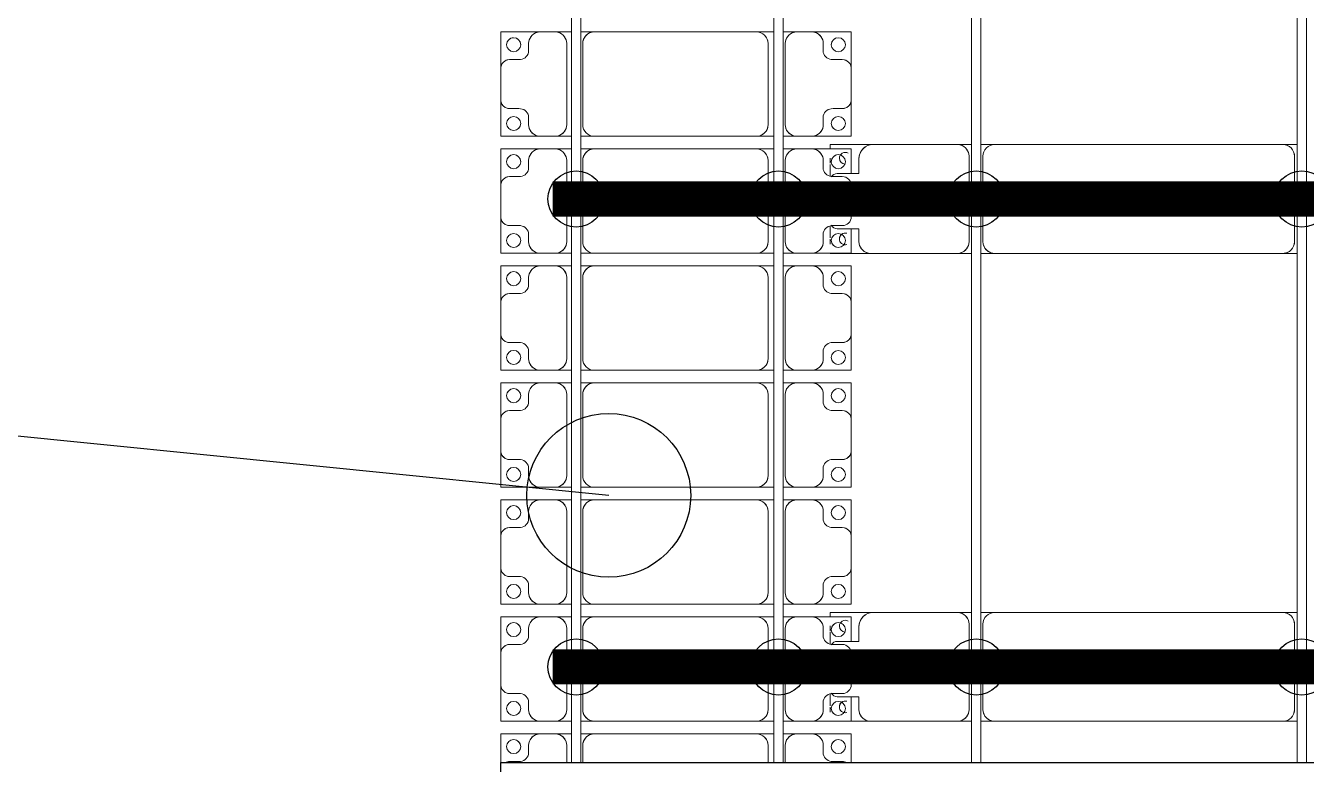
# Model space of a CAD drawing. Header units: millimetres. Extents: x -533732 to -130507, y -117886 to -23954.
# Drawn here: x -528260 to -522790, y -100565 to -97395 of the extents above; entities that cross this region are included whole.
import ezdxf

# ---------------------------------------------------------------- set-up
doc = ezdxf.new("R2010")
doc.units = ezdxf.units.MM
doc.layers.add('A-GENM', color=13, linetype='Continuous', lineweight=9)
doc.layers.add('S-BEAM', color=12, linetype='Continuous', lineweight=9)
for name, color, linetype in [('GC-BICH NEO', 6, 'Continuous'), ('GC-DAY NEO', 5, 'Continuous'), ('GC-HOP 40x60 GIA CUONG', 1, 'Continuous')]:
    doc.layers.add(name, color=color, linetype=linetype)

# ---------------------------------------------------------------- blocks, each defined once
blk = doc.blocks.new('Dầm C52 - Hộp 40x60-19452-BỐ TRÍ KHUNG KẾT CẤU BÈ PIN 06')
at = {"layer": 'S-BEAM', "color": 3, "lineweight": 25}
for p, q in [((-110033.2, -20), (-110033.2, 20)), ((-110033.2, 20), (110033.2, 20))]:
    blk.add_line(p, q, dxfattribs=at)
blk = doc.blocks.new('Dai phao do pin - DẢI PHAO ĐỠ PIN-V139-BỐ TRÍ KHUNG KẾT CẤU BÈ PIN 06')
at = {"layer": 'A-GENM', "color": 7}
for p, q in [((67088.9, 223.4), (67149.7, 223.4)), ((67088.9, 223.4), (67149.7, 223.4)), ((68380.3, 223.4), (67149.7, 223.4)), ((68380.3, 223.4), (68438.9, 223.4)), ((68380.3, 223.4), (68438.9, 223.4)), ((68478.9, 223.4), (68539.7, 223.4)), ((68478.9, 223.4), (68539.7, 223.4)), ((68909.7, 223.4), (68539.7, 223.4)), ((68909.7, 223.4), (69082.2, 223.4)), ((69082.2, 223.4), (68909.7, 223.4)), ((67099.7, 173.4), (67099.7, -191.6)), ((68430.3, -191.6), (68430.3, 173.4)), ((68489.7, 173.4), (68489.7, -191.6)), ((68959.7, 118.2), (68959.7, 173.4)), ((69082.2, 184), (69082.2, 162.5)), ((69082.2, 162.5), (69082.2, 184)), ((69052.2, 118.2), (68959.7, 118.2)), ((69082.2, 156.9), (69082.2, 106.1)), ((69082.2, 106.1), (69082.2, 156.9)), ((69082.2, -106.1), (69082.2, -156.9)), ((69082.2, -156.9), (69082.2, -106.1)), ((68959.7, -181.6), (68959.7, -118.2)), ((68959.7, -118.2), (69052.2, -118.2)), ((69082.2, -162.5), (69082.2, -184)), ((69082.2, -184), (69082.2, -162.5)), ((67149.7, -241.6), (67088.9, -241.6)), ((67149.7, -241.6), (67088.9, -241.6)), ((67149.7, -241.6), (68380.3, -241.6)), ((68438.9, -241.6), (68380.3, -241.6)), ((68438.9, -241.6), (68380.3, -241.6)), ((68539.7, -241.6), (68478.9, -241.6)), ((68539.7, -241.6), (68478.9, -241.6)), ((68539.7, -241.6), (68899.7, -241.6)), ((69082.2, -241.6), (68899.7, -241.6)), ((68899.7, -241.6), (69082.2, -241.6)), ((69082.2, -222.3), (69082.2, -241.6)), ((69082.2, -241.6), (69082.2, -222.3))]:
    blk.add_line(p, q, dxfattribs=at)
for centre, radius, start, end in [((67149.7, 173.4), 50, 90, 180), ((67149.7, 173.4), 50, 90, 120), ((68380.3, 173.4), 50, 0, 90), ((68380.3, 173.4), 50, 15, 90), ((68539.7, 173.4), 50, 90, 180), ((68539.7, 173.4), 50, 105, 180), ((68909.7, 173.4), 50, 0, 90), ((68909.7, 173.4), 50, 0, 75), ((67149.7, 173.4), 50, 150, 180), ((69018.6, 161.8), 25, 360, 105), ((69018.6, 161.8), 25, 0, 105), ((69018.6, 161.8), 25, 255, 360), ((69018.6, 161.8), 25, 270, 360), ((69052.2, 88.2), 30, 30, 90), ((69052.2, 88.2), 30, 30, 60), ((69052.2, -88.2), 30, 270, 330), ((69052.2, -88.2), 30, 300, 330), ((69018.6, -183.2), 25, 0, 90), ((69018.6, -183.2), 25, 0, 90), ((69052.2, -88.2), 30, 300, 315), ((69052.2, -88.2), 30, 300, 315), ((67149.7, -191.6), 50, 180, 270), ((67149.7, -191.6), 50, 180, 210), ((68380.3, -191.6), 50, 270, 360), ((68380.3, -191.6), 50, 330, 345), ((68539.7, -191.6), 50, 180, 270), ((68539.7, -191.6), 50, 180, 255), ((68899.7, -181.6), 60, 270, 360), ((68899.7, -181.6), 60, 300, 0), ((69018.6, -183.2), 25, 240, 360), ((69018.6, -183.2), 25, 240, 360), ((67149.7, -191.6), 50, 225, 255), ((68380.3, -191.6), 50, 270, 300)]:
    blk.add_arc(centre, radius, start, end, dxfattribs=at)
blk = doc.blocks.new('Dai phao do pin - DẢI PHAO ĐỠ PIN-V140-BỐ TRÍ KHUNG KẾT CẤU BÈ PIN 06')
at = {"layer": 'A-GENM', "color": 7}
for p, q in [((67088.9, 223.4), (67149.7, 223.4)), ((67088.9, 223.4), (67149.7, 223.4)), ((68380.3, 223.4), (67149.7, 223.4)), ((68380.3, 223.4), (68438.9, 223.4)), ((68380.3, 223.4), (68438.9, 223.4)), ((68478.9, 223.4), (68539.7, 223.4)), ((68478.9, 223.4), (68539.7, 223.4)), ((68909.7, 223.4), (68539.7, 223.4)), ((68909.7, 223.4), (69082.2, 223.4)), ((69082.2, 223.4), (68909.7, 223.4)), ((67099.7, 173.4), (67099.7, -191.6)), ((68430.3, -191.6), (68430.3, 173.4)), ((68489.7, 173.4), (68489.7, -191.6)), ((68959.7, 118.2), (68959.7, 173.4)), ((69082.2, 184), (69082.2, 162.5)), ((69082.2, 162.5), (69082.2, 184)), ((69052.2, 118.2), (68959.7, 118.2)), ((69082.2, 156.9), (69082.2, 106.1)), ((69082.2, 106.1), (69082.2, 156.9)), ((69082.2, -106.1), (69082.2, -156.9)), ((69082.2, -156.9), (69082.2, -106.1)), ((68959.7, -181.6), (68959.7, -118.2)), ((68959.7, -118.2), (69052.2, -118.2)), ((69082.2, -162.5), (69082.2, -184)), ((69082.2, -184), (69082.2, -162.5)), ((67149.7, -241.6), (67088.9, -241.6)), ((67149.7, -241.6), (67088.9, -241.6)), ((67149.7, -241.6), (68380.3, -241.6)), ((68438.9, -241.6), (68380.3, -241.6)), ((68438.9, -241.6), (68380.3, -241.6)), ((68539.7, -241.6), (68478.9, -241.6)), ((68539.7, -241.6), (68478.9, -241.6)), ((68539.7, -241.6), (68899.7, -241.6)), ((69082.2, -241.6), (68899.7, -241.6)), ((68899.7, -241.6), (69082.2, -241.6)), ((69082.2, -222.3), (69082.2, -241.6)), ((69082.2, -241.6), (69082.2, -222.3))]:
    blk.add_line(p, q, dxfattribs=at)
for centre, radius, start, end in [((67149.7, 173.4), 50, 90, 180), ((67149.7, 173.4), 50, 90, 120), ((68380.3, 173.4), 50, 0, 90), ((68380.3, 173.4), 50, 15, 90), ((68539.7, 173.4), 50, 90, 180), ((68539.7, 173.4), 50, 105, 180), ((68909.7, 173.4), 50, 0, 90), ((68909.7, 173.4), 50, 0, 75), ((67149.7, 173.4), 50, 150, 180), ((69018.6, 161.8), 25, 360, 105), ((69018.6, 161.8), 25, 0, 105), ((69018.6, 161.8), 25, 255, 360), ((69018.6, 161.8), 25, 270, 360), ((69052.2, 88.2), 30, 30, 90), ((69052.2, 88.2), 30, 30, 60), ((69052.2, -88.2), 30, 270, 330), ((69052.2, -88.2), 30, 300, 330), ((69018.6, -183.2), 25, 0, 90), ((69018.6, -183.2), 25, 0, 90), ((69052.2, -88.2), 30, 300, 315), ((69052.2, -88.2), 30, 300, 315), ((67149.7, -191.6), 50, 180, 270), ((67149.7, -191.6), 50, 180, 210), ((68380.3, -191.6), 50, 270, 360), ((68380.3, -191.6), 50, 330, 345), ((68539.7, -191.6), 50, 180, 270), ((68539.7, -191.6), 50, 180, 255), ((68899.7, -181.6), 60, 270, 360), ((68899.7, -181.6), 60, 300, 0), ((69018.6, -183.2), 25, 240, 360), ((69018.6, -183.2), 25, 240, 360), ((67149.7, -191.6), 50, 225, 255), ((68380.3, -191.6), 50, 270, 300)]:
    blk.add_arc(centre, radius, start, end, dxfattribs=at)
blk = doc.blocks.new('Dầm C52 - Dầm C52-19796-BỐ TRÍ KHUNG KẾT CẤU BÈ PIN 06')
at = {"layer": 'S-BEAM', "color": 1}
for p, q in [((-29413.3, 20), (-23453.3, 20)), ((-23453.3, -20), (-29413.3, -20))]:
    blk.add_line(p, q, dxfattribs=at)
blk = doc.blocks.new('Dai phaodi lai - DẢI PHAO ĐI LẠI-19048-BỐ TRÍ KHUNG KẾT CẤU BÈ PIN 06')
at = {"layer": 'A-GENM', "color": 7}
for p, q in [((65276.8, 748.4), (65433.1, 748.4)), ((65276.8, 579.3), (65276.8, 748.4)), ((65276.8, 748.4), (65276.8, 579.3)), ((65433.1, 748.4), (65276.8, 748.4)), ((65566.9, 748.4), (65433.1, 748.4)), ((65566.9, 748.4), (65723.2, 748.4)), ((65723.2, 748.4), (65566.9, 748.4)), ((65723.2, 748.4), (65723.2, 579.3)), ((65723.2, 579.3), (65723.2, 748.4)), ((65776.8, 748.4), (65881.8, 748.4)), ((65776.8, 579.3), (65776.8, 748.4)), ((65776.8, 748.4), (65776.8, 579.3)), ((65881.8, 748.4), (65776.8, 748.4)), ((66066.9, 748.4), (65933.1, 748.4)), ((66118.2, 748.4), (66223.2, 748.4)), ((66223.2, 748.4), (66118.2, 748.4)), ((66223.2, 748.4), (66223.2, 579.3)), ((66223.2, 579.3), (66223.2, 748.4)), ((66276.8, 748.4), (66433.1, 748.4)), ((66276.8, 579.3), (66276.8, 748.4)), ((66276.8, 748.4), (66276.8, 579.3)), ((66433.1, 748.4), (66276.8, 748.4)), ((66566.9, 748.4), (66433.1, 748.4)), ((66566.9, 748.4), (66723.2, 748.4)), ((66723.2, 748.4), (66566.9, 748.4)), ((66723.2, 748.4), (66723.2, 579.3)), ((66723.2, 579.3), (66723.2, 748.4)), ((66776.8, 748.4), (66933.1, 748.4)), ((66776.8, 579.3), (66776.8, 748.4)), ((66776.8, 748.4), (66776.8, 579.3)), ((66933.1, 748.4), (66776.8, 748.4)), ((67066.9, 748.4), (66933.1, 748.4)), ((67066.9, 748.4), (67223.2, 748.4)), ((67223.2, 748.4), (67066.9, 748.4)), ((67223.2, 748.4), (67223.2, 579.3)), ((67223.2, 579.3), (67223.2, 748.4)), ((67276.8, 748.4), (67433.1, 748.4)), ((67276.8, 579.3), (67276.8, 748.4)), ((67276.8, 748.4), (67276.8, 579.3)), ((67433.1, 748.4), (67276.8, 748.4)), ((67566.9, 748.4), (67433.1, 748.4)), ((67566.9, 748.4), (67723.2, 748.4)), ((67723.2, 748.4), (67566.9, 748.4)), ((67723.2, 748.4), (67723.2, 579.3)), ((67723.2, 579.3), (67723.2, 748.4)), ((67776.8, 748.4), (67881.8, 748.4)), ((67776.8, 579.3), (67776.8, 748.4)), ((67776.8, 748.4), (67776.8, 579.3)), ((67881.8, 748.4), (67776.8, 748.4)), ((68066.9, 748.4), (67933.1, 748.4)), ((68118.2, 748.4), (68223.2, 748.4)), ((68221.9, 748.4), (68118.2, 748.4)), ((68223.2, 748.4), (68223.2, 579.3)), ((68223.2, 579.3), (68223.2, 748.4)), ((68276.8, 748.4), (68400, 748.4)), ((68276.8, 579.3), (68276.8, 748.4)), ((68276.8, 748.4), (68276.8, 579.3)), ((68400, 748.4), (68276.8, 748.4)), ((65395.1, 710.4), (65395.1, 670.7)), ((65604.9, 670.7), (65604.9, 710.4)), ((65895.1, 710.4), (65895.1, 670.7)), ((66104.9, 670.7), (66104.9, 710.4)), ((66395.1, 710.4), (66395.1, 670.7)), ((66604.9, 670.7), (66604.9, 710.4)), ((66895.1, 710.4), (66895.1, 670.7)), ((67104.9, 670.7), (67104.9, 710.4)), ((67395.1, 710.4), (67395.1, 670.7)), ((67604.9, 670.7), (67604.9, 710.4)), ((67895.1, 710.4), (67895.1, 670.7)), ((68104.9, 670.7), (68104.9, 710.4)), ((68395.1, 710.4), (68395.1, 670.7)), ((65364.3, 629.3), (65326.8, 629.3)), ((65673.2, 629.3), (65635.7, 629.3)), ((65864.3, 629.3), (65826.8, 629.3)), ((66173.2, 629.3), (66135.7, 629.3)), ((66364.3, 629.3), (66326.8, 629.3)), ((66673.2, 629.3), (66635.7, 629.3)), ((66864.3, 629.3), (66826.8, 629.3)), ((67173.2, 629.3), (67135.7, 629.3)), ((67364.3, 629.3), (67326.8, 629.3)), ((67673.2, 629.3), (67635.7, 629.3)), ((67864.3, 629.3), (67826.8, 629.3)), ((68173.2, 629.3), (68135.7, 629.3)), ((68364.3, 629.3), (68326.8, 629.3)), ((65276.8, 579.3), (65276.8, 516.7)), ((65723.2, 516.7), (65723.2, 579.3)), ((65776.8, 579.3), (65776.8, 516.7)), ((66223.2, 516.7), (66223.2, 579.3)), ((66276.8, 579.3), (66276.8, 516.7)), ((66723.2, 516.7), (66723.2, 579.3)), ((66776.8, 579.3), (66776.8, 516.7)), ((67223.2, 516.7), (67223.2, 579.3)), ((67276.8, 579.3), (67276.8, 516.7)), ((67723.2, 516.7), (67723.2, 579.3)), ((67776.8, 579.3), (67776.8, 516.7)), ((68223.2, 516.7), (68223.2, 579.3)), ((68276.8, 579.3), (68276.8, 516.7)), ((65276.8, 458.1), (65276.8, 516.7)), ((65276.8, 458.1), (65276.8, 516.7)), ((65723.2, 516.7), (65723.2, 458.1)), ((65723.2, 516.7), (65723.2, 458.1)), ((65776.8, 458.1), (65776.8, 516.7)), ((65776.8, 458.1), (65776.8, 516.7)), ((66223.2, 516.7), (66223.2, 458.1)), ((66223.2, 516.7), (66223.2, 458.1)), ((66276.8, 458.1), (66276.8, 516.7)), ((66276.8, 458.1), (66276.8, 516.7)), ((66723.2, 516.7), (66723.2, 458.1)), ((66723.2, 516.7), (66723.2, 458.1)), ((66776.8, 458.1), (66776.8, 516.7)), ((66776.8, 458.1), (66776.8, 516.7)), ((67223.2, 516.7), (67223.2, 458.1)), ((67223.2, 516.7), (67223.2, 458.1)), ((67276.8, 458.1), (67276.8, 516.7)), ((67276.8, 458.1), (67276.8, 516.7)), ((67723.2, 516.7), (67723.2, 458.1)), ((67723.2, 516.7), (67723.2, 458.1)), ((67776.8, 458.1), (67776.8, 516.7)), ((67776.8, 458.1), (67776.8, 516.7)), ((68223.2, 516.7), (68223.2, 458.1)), ((68223.2, 516.7), (68223.2, 458.1)), ((68276.8, 458.1), (68276.8, 516.7)), ((68276.8, 458.1), (68276.8, 516.7)), ((65326.8, 466.7), (65673.2, 466.7)), ((65826.8, 466.7), (66173.2, 466.7)), ((66326.8, 466.7), (66673.2, 466.7)), ((66826.8, 466.7), (67173.2, 466.7)), ((67326.8, 466.7), (67673.2, 466.7)), ((67826.8, 466.7), (68173.2, 466.7)), ((68326.8, 466.7), (68400, 466.7)), ((65276.8, 343.3), (65276.8, 418.1)), ((65276.8, 343.3), (65276.8, 418.1)), ((65673.2, 393.3), (65326.8, 393.3)), ((65723.2, 418.1), (65723.2, 343.3)), ((65723.2, 418.1), (65723.2, 343.3)), ((65776.8, 343.3), (65776.8, 418.1)), ((65776.8, 343.3), (65776.8, 418.1)), ((66173.2, 393.3), (65826.8, 393.3)), ((66223.2, 418.1), (66223.2, 343.3)), ((66223.2, 418.1), (66223.2, 343.3)), ((66276.8, 343.3), (66276.8, 418.1)), ((66276.8, 343.3), (66276.8, 418.1)), ((66673.2, 393.3), (66326.8, 393.3)), ((66723.2, 418.1), (66723.2, 343.3)), ((66723.2, 418.1), (66723.2, 343.3)), ((66776.8, 343.3), (66776.8, 418.1)), ((66776.8, 343.3), (66776.8, 418.1)), ((67173.2, 393.3), (66826.8, 393.3)), ((67223.2, 418.1), (67223.2, 343.3)), ((67223.2, 418.1), (67223.2, 343.3)), ((67276.8, 343.3), (67276.8, 418.1)), ((67276.8, 343.3), (67276.8, 418.1)), ((67673.2, 393.3), (67326.8, 393.3)), ((67723.2, 418.1), (67723.2, 343.3)), ((67723.2, 418.1), (67723.2, 343.3)), ((67776.8, 343.3), (67776.8, 418.1)), ((67776.8, 343.3), (67776.8, 418.1)), ((68173.2, 393.3), (67826.8, 393.3)), ((68223.2, 418.1), (68223.2, 343.3)), ((68223.2, 418.1), (68223.2, 343.3)), ((68276.8, 343.3), (68276.8, 418.1)), ((68276.8, 343.3), (68276.8, 418.1)), ((68400, 393.3), (68326.8, 393.3)), ((65276.8, 343.3), (65276.8, -348.3)), ((65723.2, -348.3), (65723.2, 343.3)), ((65776.8, 343.3), (65776.8, -348.3)), ((66223.2, -348.3), (66223.2, 343.3)), ((66276.8, 343.3), (66276.8, -348.3)), ((66723.2, -348.3), (66723.2, 343.3)), ((66776.8, 343.3), (66776.8, -348.3)), ((67223.2, -348.3), (67223.2, 343.3)), ((67276.8, 343.3), (67276.8, -348.3)), ((67723.2, -348.3), (67723.2, 343.3)), ((67776.8, 343.3), (67776.8, -348.3)), ((68223.2, -348.3), (68223.2, 343.3)), ((68276.8, 343.3), (68276.8, -348.3)), ((65276.8, -406.9), (65276.8, -348.3)), ((65276.8, -406.9), (65276.8, -348.3)), ((65723.2, -348.3), (65723.2, -406.9)), ((65723.2, -348.3), (65723.2, -406.9)), ((65776.8, -406.9), (65776.8, -348.3)), ((65776.8, -406.9), (65776.8, -348.3)), ((66223.2, -348.3), (66223.2, -406.9)), ((66223.2, -348.3), (66223.2, -406.9)), ((66276.8, -406.9), (66276.8, -348.3)), ((66276.8, -406.9), (66276.8, -348.3)), ((66723.2, -348.3), (66723.2, -406.9)), ((66723.2, -348.3), (66723.2, -406.9)), ((66776.8, -406.9), (66776.8, -348.3)), ((66776.8, -406.9), (66776.8, -348.3)), ((67223.2, -348.3), (67223.2, -406.9)), ((67223.2, -348.3), (67223.2, -406.9)), ((67276.8, -406.9), (67276.8, -348.3)), ((67276.8, -406.9), (67276.8, -348.3)), ((67723.2, -348.3), (67723.2, -406.9)), ((67723.2, -348.3), (67723.2, -406.9)), ((67776.8, -406.9), (67776.8, -348.3)), ((67776.8, -406.9), (67776.8, -348.3)), ((68223.2, -348.3), (68223.2, -406.9)), ((68223.2, -348.3), (68223.2, -406.9)), ((68276.8, -406.9), (68276.8, -348.3)), ((68276.8, -406.9), (68276.8, -348.3)), ((65326.8, -398.3), (65673.2, -398.3)), ((65826.8, -398.3), (66173.2, -398.3)), ((66326.8, -398.3), (66673.2, -398.3)), ((66826.8, -398.3), (67173.2, -398.3)), ((67326.8, -398.3), (67673.2, -398.3)), ((67826.8, -398.3), (68173.2, -398.3)), ((68326.8, -398.3), (68400, -398.3)), ((65276.8, -516.7), (65276.8, -446.9)), ((65276.8, -516.7), (65276.8, -446.9)), ((65673.2, -466.7), (65326.8, -466.7)), ((65723.2, -446.9), (65723.2, -516.7)), ((65723.2, -446.9), (65723.2, -516.7)), ((65776.8, -516.7), (65776.8, -446.9)), ((65776.8, -516.7), (65776.8, -446.9)), ((66173.2, -466.7), (65826.8, -466.7)), ((66223.2, -446.9), (66223.2, -516.7)), ((66223.2, -446.9), (66223.2, -516.7)), ((66276.8, -516.7), (66276.8, -446.9)), ((66276.8, -516.7), (66276.8, -446.9)), ((66673.2, -466.7), (66326.8, -466.7)), ((66723.2, -446.9), (66723.2, -516.7)), ((66723.2, -446.9), (66723.2, -516.7)), ((66776.8, -516.7), (66776.8, -446.9)), ((66776.8, -516.7), (66776.8, -446.9)), ((67173.2, -466.7), (66826.8, -466.7)), ((67223.2, -446.9), (67223.2, -516.7)), ((67223.2, -446.9), (67223.2, -516.7)), ((67276.8, -516.7), (67276.8, -446.9)), ((67276.8, -516.7), (67276.8, -446.9)), ((67673.2, -466.7), (67326.8, -466.7)), ((67723.2, -446.9), (67723.2, -516.7)), ((67723.2, -446.9), (67723.2, -516.7)), ((67776.8, -516.7), (67776.8, -446.9)), ((67776.8, -516.7), (67776.8, -446.9)), ((68173.2, -466.7), (67826.8, -466.7)), ((68223.2, -446.9), (68223.2, -516.7)), ((68223.2, -446.9), (68223.2, -516.7)), ((68276.8, -516.7), (68276.8, -446.9)), ((68276.8, -516.7), (68276.8, -446.9)), ((68400, -466.7), (68326.8, -466.7)), ((65276.8, -516.7), (65276.8, -579.3)), ((65723.2, -579.3), (65723.2, -516.7)), ((65776.8, -516.7), (65776.8, -579.3)), ((66223.2, -579.3), (66223.2, -516.7)), ((66276.8, -516.7), (66276.8, -579.3)), ((66723.2, -579.3), (66723.2, -516.7)), ((66776.8, -516.7), (66776.8, -579.3)), ((67223.2, -579.3), (67223.2, -516.7)), ((67276.8, -516.7), (67276.8, -579.3)), ((67723.2, -579.3), (67723.2, -516.7)), ((67776.8, -516.7), (67776.8, -579.3)), ((68223.2, -579.3), (68223.2, -516.7)), ((68276.8, -516.7), (68276.8, -579.3)), ((65276.8, -748.4), (65276.8, -579.3)), ((65276.8, -579.3), (65276.8, -748.4)), ((65723.2, -579.3), (65723.2, -748.4)), ((65723.2, -748.4), (65723.2, -579.3)), ((65776.8, -748.4), (65776.8, -579.3)), ((65776.8, -579.3), (65776.8, -748.4)), ((66223.2, -579.3), (66223.2, -748.4)), ((66223.2, -748.4), (66223.2, -579.3)), ((66276.8, -748.4), (66276.8, -579.3)), ((66276.8, -579.3), (66276.8, -748.4)), ((66723.2, -579.3), (66723.2, -748.4)), ((66723.2, -748.4), (66723.2, -579.3)), ((66776.8, -748.4), (66776.8, -579.3)), ((66776.8, -579.3), (66776.8, -748.4)), ((67223.2, -579.3), (67223.2, -748.4)), ((67223.2, -748.4), (67223.2, -579.3)), ((67276.8, -748.4), (67276.8, -579.3)), ((67276.8, -579.3), (67276.8, -748.4)), ((67723.2, -579.3), (67723.2, -748.4)), ((67723.2, -748.4), (67723.2, -579.3)), ((67776.8, -748.4), (67776.8, -579.3)), ((67776.8, -579.3), (67776.8, -748.4)), ((68223.2, -579.3), (68223.2, -748.4)), ((68223.2, -748.4), (68223.2, -579.3)), ((68276.8, -748.4), (68276.8, -579.3)), ((68276.8, -579.3), (68276.8, -748.4)), ((65326.8, -629.3), (65364.3, -629.3)), ((65635.7, -629.3), (65673.2, -629.3)), ((65826.8, -629.3), (65864.3, -629.3)), ((66135.7, -629.3), (66173.2, -629.3)), ((66326.8, -629.3), (66364.3, -629.3)), ((66635.7, -629.3), (66673.2, -629.3)), ((66826.8, -629.3), (66864.3, -629.3)), ((67135.7, -629.3), (67173.2, -629.3)), ((67326.8, -629.3), (67364.3, -629.3)), ((67635.7, -629.3), (67673.2, -629.3)), ((67826.8, -629.3), (67864.3, -629.3)), ((68135.7, -629.3), (68173.2, -629.3)), ((68326.8, -629.3), (68364.3, -629.3)), ((65395.1, -670.7), (65395.1, -710.4)), ((65604.9, -710.4), (65604.9, -670.7)), ((65895.1, -670.7), (65895.1, -710.4)), ((66104.9, -710.4), (66104.9, -670.7)), ((66395.1, -670.7), (66395.1, -710.4)), ((66604.9, -710.4), (66604.9, -670.7)), ((66895.1, -670.7), (66895.1, -710.4)), ((67104.9, -710.4), (67104.9, -670.7)), ((67395.1, -670.7), (67395.1, -710.4)), ((67604.9, -710.4), (67604.9, -670.7)), ((67895.1, -670.7), (67895.1, -710.4)), ((68104.9, -710.4), (68104.9, -670.7)), ((68395.1, -670.7), (68395.1, -710.4)), ((65433.1, -748.4), (65276.8, -748.4)), ((65276.8, -748.4), (65433.1, -748.4)), ((65433.1, -748.4), (65566.9, -748.4)), ((65723.2, -748.4), (65566.9, -748.4)), ((65566.9, -748.4), (65723.2, -748.4)), ((65933.1, -748.4), (65776.8, -748.4)), ((65776.8, -748.4), (65933.1, -748.4)), ((65933.1, -748.4), (66066.9, -748.4)), ((66223.2, -748.4), (66066.9, -748.4)), ((66066.9, -748.4), (66223.2, -748.4)), ((66433.1, -748.4), (66276.8, -748.4)), ((66276.8, -748.4), (66433.1, -748.4)), ((66433.1, -748.4), (66566.9, -748.4)), ((66723.2, -748.4), (66566.9, -748.4)), ((66566.9, -748.4), (66723.2, -748.4)), ((66933.1, -748.4), (66776.8, -748.4)), ((66776.8, -748.4), (66933.1, -748.4)), ((66933.1, -748.4), (67066.9, -748.4)), ((67223.2, -748.4), (67066.9, -748.4)), ((67066.9, -748.4), (67223.2, -748.4)), ((67433.1, -748.4), (67276.8, -748.4)), ((67276.8, -748.4), (67433.1, -748.4)), ((67433.1, -748.4), (67566.9, -748.4)), ((67723.2, -748.4), (67566.9, -748.4)), ((67566.9, -748.4), (67723.2, -748.4)), ((67933.1, -748.4), (67776.8, -748.4)), ((67776.8, -748.4), (67933.1, -748.4)), ((67933.1, -748.4), (68066.9, -748.4)), ((68223.2, -748.4), (68066.9, -748.4)), ((68066.9, -748.4), (68221.9, -748.4)), ((68400, -748.4), (68276.8, -748.4)), ((68276.8, -748.4), (68400, -748.4))]:
    blk.add_line(p, q, dxfattribs=at)
for centre, radius, start, end in [((65331.6, 693.3), 30, 90, 270), ((65331.6, 693.3), 30, 90, 180), ((65331.6, 693.3), 30, 270, 90), ((65331.6, 693.3), 30, 270, 90), ((65433.1, 710.4), 38, 90, 180), ((65433.1, 710.4), 38, 90, 180), ((65433.1, 710.4), 38, 120, 180), ((65433.1, 710.4), 38, 120, 180), ((65433.1, 710.4), 38, 90, 105), ((65433.1, 710.4), 38, 90, 105), ((65566.9, 710.4), 38, 0, 90), ((65566.9, 710.4), 38, 75, 90), ((65566.9, 710.4), 38, 0, 90), ((65566.9, 710.4), 38, 75, 90), ((65566.9, 710.4), 38, 0, 60), ((65566.9, 710.4), 38, 0, 60), ((65668.4, 693.3), 30, 90, 270), ((65668.4, 693.3), 30, 90, 270), ((65668.4, 693.3), 30, 270, 90), ((65668.4, 693.3), 30, 0, 90), ((65831.6, 693.3), 30, 90, 270), ((65831.6, 693.3), 30, 90, 180), ((65831.6, 693.3), 30, 270, 90), ((65831.6, 693.3), 30, 270, 90), ((65933.1, 710.4), 38, 90, 180), ((66066.9, 710.4), 38, 360, 90), ((66168.4, 693.3), 30, 90, 270), ((66168.4, 693.3), 30, 90, 270), ((66168.4, 693.3), 30, 270, 90), ((66168.4, 693.3), 30, 0, 90), ((66331.6, 693.3), 30, 90, 270), ((66331.6, 693.3), 30, 90, 180), ((66331.6, 693.3), 30, 270, 90), ((66331.6, 693.3), 30, 270, 90), ((66433.1, 710.4), 38, 90, 180), ((66433.1, 710.4), 38, 90, 180), ((66433.1, 710.4), 38, 120, 180), ((66433.1, 710.4), 38, 120, 180), ((66433.1, 710.4), 38, 90, 105), ((66433.1, 710.4), 38, 90, 105), ((66566.9, 710.4), 38, 360, 90), ((66566.9, 710.4), 38, 75, 90), ((66566.9, 710.4), 38, 360, 90), ((66566.9, 710.4), 38, 75, 90), ((66566.9, 710.4), 38, 360, 60), ((66566.9, 710.4), 38, 360, 60), ((66668.4, 693.3), 30, 90, 270), ((66668.4, 693.3), 30, 90, 270), ((66668.4, 693.3), 30, 270, 90), ((66668.4, 693.3), 30, 0, 90), ((66831.6, 693.3), 30, 90, 270), ((66831.6, 693.3), 30, 90, 180), ((66831.6, 693.3), 30, 270, 90), ((66831.6, 693.3), 30, 270, 90), ((66933.1, 710.4), 38, 90, 180), ((66933.1, 710.4), 38, 90, 180), ((66933.1, 710.4), 38, 120, 180), ((66933.1, 710.4), 38, 120, 180), ((66933.1, 710.4), 38, 90, 105), ((66933.1, 710.4), 38, 90, 105), ((67066.9, 710.4), 38, 0, 90), ((67066.9, 710.4), 38, 75, 90), ((67066.9, 710.4), 38, 0, 90), ((67066.9, 710.4), 38, 75, 90), ((67066.9, 710.4), 38, 0, 60), ((67066.9, 710.4), 38, 0, 60), ((67168.4, 693.3), 30, 90, 270), ((67168.4, 693.3), 30, 90, 270), ((67168.4, 693.3), 30, 270, 90), ((67168.4, 693.3), 30, 0, 90), ((67331.6, 693.3), 30, 90, 270), ((67331.6, 693.3), 30, 90, 180), ((67331.6, 693.3), 30, 270, 90), ((67331.6, 693.3), 30, 270, 90), ((67433.1, 710.4), 38, 90, 180), ((67433.1, 710.4), 38, 90, 180), ((67433.1, 710.4), 38, 120, 180), ((67433.1, 710.4), 38, 120, 180), ((67433.1, 710.4), 38, 90, 105), ((67433.1, 710.4), 38, 90, 105), ((67566.9, 710.4), 38, 0, 90), ((67566.9, 710.4), 38, 75, 90), ((67566.9, 710.4), 38, 0, 90), ((67566.9, 710.4), 38, 75, 90), ((67566.9, 710.4), 38, 0, 60), ((67566.9, 710.4), 38, 0, 60), ((67668.4, 693.3), 30, 90, 270), ((67668.4, 693.3), 30, 90, 270), ((67668.4, 693.3), 30, 270, 90), ((67668.4, 693.3), 30, 0, 90), ((67831.6, 693.3), 30, 90, 270), ((67831.6, 693.3), 30, 90, 180), ((67831.6, 693.3), 30, 270, 90), ((67831.6, 693.3), 30, 270, 90), ((67933.1, 710.4), 38, 90, 180), ((68066.9, 710.4), 38, 0, 90), ((68168.4, 693.3), 30, 90, 270), ((68168.4, 693.3), 30, 90, 270), ((68168.4, 693.3), 30, 270, 90), ((68168.4, 693.3), 30, 360, 90), ((68331.6, 693.3), 30, 90, 270), ((68331.6, 693.3), 30, 90, 180), ((68331.6, 693.3), 30, 270, 90), ((68331.6, 693.3), 30, 270, 90), ((68433.1, 710.4), 38, 150, 180), ((68433.1, 710.4), 38, 150, 180), ((68433.1, 710.4), 38, 150, 180), ((68433.1, 710.4), 38, 150, 180), ((65331.6, 693.3), 30, 195, 270), ((65355.2, 668.2), 40, 283.1885, 3.5081), ((65644.8, 668.2), 40, 176.4919, 256.8115), ((65668.4, 693.3), 30, 270, 345), ((65831.6, 693.3), 30, 195, 270), ((65855.2, 668.2), 40, 283.1885, 3.5081), ((66144.8, 668.2), 40, 176.4919, 256.8115), ((66168.4, 693.3), 30, 270, 345), ((66331.6, 693.3), 30, 195, 270), ((66355.2, 668.2), 40, 283.1885, 3.5081), ((66644.8, 668.2), 40, 176.4919, 256.8115), ((66668.4, 693.3), 30, 270, 345), ((66831.6, 693.3), 30, 195, 270), ((66855.2, 668.2), 40, 283.1885, 3.5081), ((67144.8, 668.2), 40, 176.4919, 256.8115), ((67168.4, 693.3), 30, 270, 345), ((67331.6, 693.3), 30, 195, 270), ((67355.2, 668.2), 40, 283.1885, 3.5081), ((67644.8, 668.2), 40, 176.4919, 256.8115), ((67668.4, 693.3), 30, 270, 345), ((67831.6, 693.3), 30, 195, 270), ((67855.2, 668.2), 40, 283.1885, 3.5081), ((68144.8, 668.2), 40, 176.4919, 256.8115), ((68168.4, 693.3), 30, 270, 345), ((68331.6, 693.3), 30, 195, 270), ((68355.2, 668.2), 40, 283.1885, 3.5081), ((65326.8, 579.3), 50, 90, 180), ((65326.8, 579.3), 50, 90, 165), ((65673.2, 579.3), 50, 0, 90), ((65673.2, 579.3), 50, 15, 90), ((65826.8, 579.3), 50, 90, 180), ((65826.8, 579.3), 50, 90, 165), ((66173.2, 579.3), 50, 0, 90), ((66173.2, 579.3), 50, 15, 90), ((66326.8, 579.3), 50, 90, 180), ((66326.8, 579.3), 50, 90, 165), ((66673.2, 579.3), 50, 0, 90), ((66673.2, 579.3), 50, 15, 90), ((66826.8, 579.3), 50, 90, 180), ((66826.8, 579.3), 50, 90, 165), ((67173.2, 579.3), 50, 0, 90), ((67173.2, 579.3), 50, 15, 90), ((67326.8, 579.3), 50, 90, 180), ((67326.8, 579.3), 50, 90, 165), ((67673.2, 579.3), 50, 0, 90), ((67673.2, 579.3), 50, 15, 90), ((67826.8, 579.3), 50, 90, 180), ((67826.8, 579.3), 50, 90, 165), ((68173.2, 579.3), 50, 0, 90), ((68173.2, 579.3), 50, 15, 90), ((68326.8, 579.3), 50, 90, 180), ((68326.8, 579.3), 50, 90, 165), ((65326.8, 516.7), 50, 180, 270), ((65326.8, 516.7), 50, 195, 270), ((65673.2, 516.7), 50, 270, 0), ((65673.2, 516.7), 50, 270, 345), ((65826.8, 516.7), 50, 180, 270), ((65826.8, 516.7), 50, 195, 270), ((66173.2, 516.7), 50, 270, 0), ((66173.2, 516.7), 50, 270, 345), ((66326.8, 516.7), 50, 180, 270), ((66326.8, 516.7), 50, 195, 270), ((66673.2, 516.7), 50, 270, 360), ((66673.2, 516.7), 50, 270, 345), ((66826.8, 516.7), 50, 180, 270), ((66826.8, 516.7), 50, 195, 270), ((67173.2, 516.7), 50, 270, 360), ((67173.2, 516.7), 50, 270, 345), ((67326.8, 516.7), 50, 180, 270), ((67326.8, 516.7), 50, 195, 270), ((67673.2, 516.7), 50, 270, 360), ((67673.2, 516.7), 50, 270, 345), ((67826.8, 516.7), 50, 180, 270), ((67826.8, 516.7), 50, 195, 270), ((68173.2, 516.7), 50, 270, 360), ((68173.2, 516.7), 50, 270, 345), ((68326.8, 516.7), 50, 180, 270), ((68326.8, 516.7), 50, 195, 270), ((65326.8, 343.3), 50, 90, 180), ((65326.8, 343.3), 50, 105, 135), ((65673.2, 343.3), 50, 0, 90), ((65673.2, 343.3), 50, 360, 75), ((65826.8, 343.3), 50, 90, 180), ((65826.8, 343.3), 50, 105, 135), ((66173.2, 343.3), 50, 0, 90), ((66173.2, 343.3), 50, 360, 75), ((66326.8, 343.3), 50, 90, 180), ((66326.8, 343.3), 50, 105, 135), ((66673.2, 343.3), 50, 0, 90), ((66673.2, 343.3), 50, 360, 75), ((66826.8, 343.3), 50, 90, 180), ((66826.8, 343.3), 50, 105, 135), ((67173.2, 343.3), 50, 360, 90), ((67173.2, 343.3), 50, 360, 75), ((67326.8, 343.3), 50, 90, 180), ((67326.8, 343.3), 50, 105, 135), ((67673.2, 343.3), 50, 360, 90), ((67673.2, 343.3), 50, 360, 75), ((67826.8, 343.3), 50, 90, 180), ((67826.8, 343.3), 50, 105, 135), ((68173.2, 343.3), 50, 0, 90), ((68173.2, 343.3), 50, 360, 75), ((68326.8, 343.3), 50, 90, 180), ((68326.8, 343.3), 50, 105, 135), ((65326.8, 343.3), 50, 150, 180), ((65826.8, 343.3), 50, 150, 180), ((66326.8, 343.3), 50, 150, 180), ((66826.8, 343.3), 50, 150, 180), ((67326.8, 343.3), 50, 150, 180), ((67826.8, 343.3), 50, 150, 180), ((68326.8, 343.3), 50, 150, 180), ((65326.8, -348.3), 50, 180, 270), ((65326.8, -348.3), 50, 195, 270), ((65673.2, -348.3), 50, 270, 0), ((65673.2, -348.3), 50, 270, 0), ((65826.8, -348.3), 50, 180, 270), ((65826.8, -348.3), 50, 195, 270), ((66173.2, -348.3), 50, 270, 0), ((66173.2, -348.3), 50, 270, 0), ((66326.8, -348.3), 50, 180, 270), ((66326.8, -348.3), 50, 195, 270), ((66673.2, -348.3), 50, 270, 0), ((66673.2, -348.3), 50, 270, 0), ((66826.8, -348.3), 50, 180, 270), ((66826.8, -348.3), 50, 195, 270), ((67173.2, -348.3), 50, 270, 0), ((67173.2, -348.3), 50, 270, 0), ((67326.8, -348.3), 50, 180, 270), ((67326.8, -348.3), 50, 195, 270), ((67673.2, -348.3), 50, 270, 360), ((67673.2, -348.3), 50, 270, 360), ((67826.8, -348.3), 50, 180, 270), ((67826.8, -348.3), 50, 195, 270), ((68173.2, -348.3), 50, 270, 0), ((68173.2, -348.3), 50, 270, 348.0729), ((68326.8, -348.3), 50, 180, 270), ((68326.8, -348.3), 50, 195, 270), ((65326.8, -516.7), 50, 90, 180), ((65326.8, -516.7), 50, 90, 165), ((65673.2, -516.7), 50, 0, 90), ((65673.2, -516.7), 50, 15, 90), ((65826.8, -516.7), 50, 90, 180), ((65826.8, -516.7), 50, 90, 165), ((66173.2, -516.7), 50, 0, 90), ((66173.2, -516.7), 50, 15, 90), ((66326.8, -516.7), 50, 90, 180), ((66326.8, -516.7), 50, 90, 165), ((66673.2, -516.7), 50, 0, 90), ((66673.2, -516.7), 50, 15, 90), ((66826.8, -516.7), 50, 90, 180), ((66826.8, -516.7), 50, 90, 165), ((67173.2, -516.7), 50, 0, 90), ((67173.2, -516.7), 50, 15, 90), ((67326.8, -516.7), 50, 90, 180), ((67326.8, -516.7), 50, 90, 165), ((67673.2, -516.7), 50, 0, 90), ((67673.2, -516.7), 50, 15, 90), ((67826.8, -516.7), 50, 90, 180), ((67826.8, -516.7), 50, 90, 165), ((68173.2, -516.7), 50, 0, 90), ((68173.2, -516.7), 50, 15, 90), ((68326.8, -516.7), 50, 90, 180), ((68326.8, -516.7), 50, 90, 165), ((65326.8, -579.3), 50, 180, 270), ((65326.8, -579.3), 50, 195, 270), ((65673.2, -579.3), 50, 270, 0), ((65673.2, -579.3), 50, 270, 345), ((65826.8, -579.3), 50, 180, 270), ((65826.8, -579.3), 50, 195, 270), ((66173.2, -579.3), 50, 270, 360), ((66173.2, -579.3), 50, 270, 345), ((66326.8, -579.3), 50, 180, 270), ((66326.8, -579.3), 50, 195, 270), ((66673.2, -579.3), 50, 270, 360), ((66673.2, -579.3), 50, 270, 345), ((66826.8, -579.3), 50, 180, 270), ((66826.8, -579.3), 50, 195, 270), ((67173.2, -579.3), 50, 270, 0), ((67173.2, -579.3), 50, 270, 345), ((67326.8, -579.3), 50, 180, 270), ((67326.8, -579.3), 50, 195, 270), ((67673.2, -579.3), 50, 270, 0), ((67673.2, -579.3), 50, 270, 345), ((67826.8, -579.3), 50, 180, 270), ((67826.8, -579.3), 50, 195, 270), ((68173.2, -579.3), 50, 270, 0), ((68173.2, -579.3), 50, 270, 345), ((68326.8, -579.3), 50, 180, 270), ((68326.8, -579.3), 50, 195, 270), ((65355.2, -668.2), 40, 356.4919, 76.8115), ((65644.8, -668.2), 40, 103.1885, 183.5081), ((65855.2, -668.2), 40, 356.4919, 76.8115), ((66144.8, -668.2), 40, 103.1885, 183.5081), ((66355.2, -668.2), 40, 356.4919, 76.8115), ((66644.8, -668.2), 40, 103.1885, 183.5081), ((66855.2, -668.2), 40, 356.4919, 76.8115), ((67144.8, -668.2), 40, 103.1885, 183.5081), ((67355.2, -668.2), 40, 356.4919, 76.8115), ((67644.8, -668.2), 40, 103.1885, 183.5081), ((67855.2, -668.2), 40, 356.4919, 76.8115), ((68144.8, -668.2), 40, 103.1885, 183.5081), ((68355.2, -668.2), 40, 356.4919, 76.8115), ((65331.6, -693.3), 30, 90, 270), ((65331.6, -693.3), 30, 180, 270), ((65331.6, -693.3), 30, 90, 165), ((65331.6, -693.3), 30, 270, 90), ((65331.6, -693.3), 30, 270, 90), ((65433.1, -710.4), 38, 180, 270), ((65433.1, -710.4), 38, 180, 240), ((65433.1, -710.4), 38, 180, 270), ((65433.1, -710.4), 38, 180, 240), ((65566.9, -710.4), 38, 270, 0), ((65566.9, -710.4), 38, 270, 360), ((65566.9, -710.4), 38, 300, 0), ((65566.9, -710.4), 38, 300, 0), ((65668.4, -693.3), 30, 90, 270), ((65668.4, -693.3), 30, 90, 270), ((65668.4, -693.3), 30, 270, 90), ((65668.4, -693.3), 30, 15, 90), ((65668.4, -693.3), 30, 270, 360), ((65831.6, -693.3), 30, 90, 270), ((65831.6, -693.3), 30, 180, 270), ((65831.6, -693.3), 30, 90, 165), ((65831.6, -693.3), 30, 270, 90), ((65831.6, -693.3), 30, 270, 90), ((65933.1, -710.4), 38, 180, 270), ((65933.1, -710.4), 38, 180, 240), ((65933.1, -710.4), 38, 180, 270), ((65933.1, -710.4), 38, 180, 240), ((66066.9, -710.4), 38, 270, 360), ((66066.9, -710.4), 38, 270, 360), ((66066.9, -710.4), 38, 300, 0), ((66066.9, -710.4), 38, 300, 0), ((66168.4, -693.3), 30, 90, 270), ((66168.4, -693.3), 30, 90, 270), ((66168.4, -693.3), 30, 270, 90), ((66168.4, -693.3), 30, 15, 90), ((66168.4, -693.3), 30, 270, 0), ((66331.6, -693.3), 30, 90, 270), ((66331.6, -693.3), 30, 180, 270), ((66331.6, -693.3), 30, 90, 165), ((66331.6, -693.3), 30, 270, 90), ((66331.6, -693.3), 30, 270, 90), ((66433.1, -710.4), 38, 180, 270), ((66433.1, -710.4), 38, 180, 240), ((66433.1, -710.4), 38, 180, 270), ((66433.1, -710.4), 38, 180, 240), ((66566.9, -710.4), 38, 270, 360), ((66566.9, -710.4), 38, 270, 360), ((66566.9, -710.4), 38, 300, 360), ((66566.9, -710.4), 38, 300, 360), ((66668.4, -693.3), 30, 90, 270), ((66668.4, -693.3), 30, 90, 270), ((66668.4, -693.3), 30, 270, 90), ((66668.4, -693.3), 30, 15, 90), ((66668.4, -693.3), 30, 270, 360), ((66831.6, -693.3), 30, 90, 270), ((66831.6, -693.3), 30, 180, 270), ((66831.6, -693.3), 30, 90, 165), ((66831.6, -693.3), 30, 270, 90), ((66831.6, -693.3), 30, 270, 90), ((66933.1, -710.4), 38, 180, 270), ((66933.1, -710.4), 38, 180, 240), ((66933.1, -710.4), 38, 180, 270), ((66933.1, -710.4), 38, 180, 240), ((67066.9, -710.4), 38, 270, 360), ((67066.9, -710.4), 38, 270, 360), ((67066.9, -710.4), 38, 300, 360), ((67066.9, -710.4), 38, 300, 360), ((67168.4, -693.3), 30, 90, 270), ((67168.4, -693.3), 30, 90, 270), ((67168.4, -693.3), 30, 270, 90), ((67168.4, -693.3), 30, 15, 90), ((67168.4, -693.3), 30, 270, 360), ((67331.6, -693.3), 30, 90, 270), ((67331.6, -693.3), 30, 180, 270), ((67331.6, -693.3), 30, 90, 165), ((67331.6, -693.3), 30, 270, 90), ((67331.6, -693.3), 30, 270, 90), ((67433.1, -710.4), 38, 180, 270), ((67433.1, -710.4), 38, 180, 240), ((67433.1, -710.4), 38, 180, 270), ((67433.1, -710.4), 38, 180, 240), ((67566.9, -710.4), 38, 270, 0), ((67566.9, -710.4), 38, 270, 360), ((67566.9, -710.4), 38, 300, 0), ((67566.9, -710.4), 38, 300, 360), ((67668.4, -693.3), 30, 90, 270), ((67668.4, -693.3), 30, 90, 270), ((67668.4, -693.3), 30, 270, 90), ((67668.4, -693.3), 30, 15, 90), ((67668.4, -693.3), 30, 270, 360), ((67831.6, -693.3), 30, 90, 270), ((67831.6, -693.3), 30, 180, 270), ((67831.6, -693.3), 30, 90, 165), ((67831.6, -693.3), 30, 270, 90), ((67831.6, -693.3), 30, 270, 90), ((67933.1, -710.4), 38, 180, 270), ((67933.1, -710.4), 38, 180, 240), ((67933.1, -710.4), 38, 180, 270), ((67933.1, -710.4), 38, 180, 240), ((68066.9, -710.4), 38, 270, 360), ((68066.9, -710.4), 38, 270, 360), ((68066.9, -710.4), 38, 300, 360), ((68066.9, -710.4), 38, 300, 360), ((68168.4, -693.3), 30, 90, 270), ((68168.4, -693.3), 30, 90, 270), ((68168.4, -693.3), 30, 270, 90), ((68168.4, -693.3), 30, 15, 90), ((68168.4, -693.3), 30, 270, 360), ((68331.6, -693.3), 30, 90, 270), ((68331.6, -693.3), 30, 180, 270), ((68331.6, -693.3), 30, 90, 165), ((68331.6, -693.3), 30, 270, 90), ((68331.6, -693.3), 30, 270, 90), ((68433.1, -710.4), 38, 180, 210), ((68433.1, -710.4), 38, 180, 210), ((68433.1, -710.4), 38, 180, 210), ((68433.1, -710.4), 38, 180, 210), ((65433.1, -710.4), 38, 255, 270), ((65433.1, -710.4), 38, 255, 270), ((65566.9, -710.4), 38, 270, 285), ((65566.9, -710.4), 38, 270, 285), ((65933.1, -710.4), 38, 255, 270), ((65933.1, -710.4), 38, 255, 270), ((66066.9, -710.4), 38, 270, 285), ((66066.9, -710.4), 38, 270, 285), ((66433.1, -710.4), 38, 255, 270), ((66433.1, -710.4), 38, 255, 270), ((66566.9, -710.4), 38, 270, 285), ((66566.9, -710.4), 38, 270, 285), ((66933.1, -710.4), 38, 255, 270), ((66933.1, -710.4), 38, 255, 270), ((67066.9, -710.4), 38, 270, 285), ((67066.9, -710.4), 38, 270, 285), ((67433.1, -710.4), 38, 255, 270), ((67433.1, -710.4), 38, 255, 270), ((67566.9, -710.4), 38, 270, 285), ((67566.9, -710.4), 38, 270, 285), ((67933.1, -710.4), 38, 255, 270), ((67933.1, -710.4), 38, 255, 270), ((68066.9, -710.4), 38, 270, 285), ((68066.9, -710.4), 38, 270, 285)]:
    blk.add_arc(centre, radius, start, end, dxfattribs=at)
blk = doc.blocks.new('HOBANMONG_BEPIN 6_rvt-1-BỐ TRÍ KHUNG KẾT CẤU BÈ PIN 06')
at = {"layer": 'A-GENM', "color": 3, "lineweight": 25}
for name, p, rotation in [('Dai phaodi lai - DẢI PHAO ĐI LẠI-19048-BỐ TRÍ KHUNG KẾT CẤU BÈ PIN 06', (-525482.5, -32144.9), 269.9997586098934), ('Dai phao do pin - DẢI PHAO ĐỠ PIN-V139-BỐ TRÍ KHUNG KẾT CẤU BÈ PIN 06', (-455741.5, -98145.2), 179.9997586099391), ('Dai phao do pin - DẢI PHAO ĐỠ PIN-V140-BỐ TRÍ KHUNG KẾT CẤU BÈ PIN 06', (-455741.5, -100145.2), 179.9997586099391)]:
    blk.add_blockref(name, p, dxfattribs=dict(at, rotation=rotation))
at = {"layer": 'S-BEAM', "color": 3, "lineweight": 25}
for name, p, rotation in [('Dầm C52 - Dầm C52-19796-BỐ TRÍ KHUNG KẾT CẤU BÈ PIN 06', (-525909.5, -71131.6), 89.99975860989407), ('Dầm C52 - Dầm C52-19796-BỐ TRÍ KHUNG KẾT CẤU BÈ PIN 06', (-525044.5, -71131.6), 89.99975860989407), ('Dầm C52 - Dầm C52-19796-BỐ TRÍ KHUNG KẾT CẤU BÈ PIN 06', (-524200.3, -71131.6), 89.99975860989407), ('Dầm C52 - Dầm C52-19796-BỐ TRÍ KHUNG KẾT CẤU BÈ PIN 06', (-522810.3, -71131.6), 89.99975860989407), ('Dầm C52 - Hộp 40x60-19452-BỐ TRÍ KHUNG KẾT CẤU BÈ PIN 06', (-416197.9, -100565.4), 359.9997586099392)]:
    blk.add_blockref(name, p, dxfattribs=dict(at, rotation=rotation))

msp = doc.modelspace()

# ---------------------------------------------------------------- linework, layer by layer
at = {"layer": 'GC-BICH NEO'}
msp.add_circle((-525770, -99402.7), 350, dxfattribs=at)
at = {"layer": 'GC-DAY NEO'}
msp.add_line((-525770, -99402.7), (-533730.3, -98607.3), dxfattribs=at)
at = {"layer": 'GC-HOP 40x60 GIA CUONG', "const_width": 150}
for points in [[(-526009.5, -98136), (-511009.5, -98136)], [(-526009.5, -100136), (-511009.5, -100136)]]:
    msp.add_lwpolyline(points, dxfattribs=at)
at = {"layer": 'GC-HOP 40x60 GIA CUONG'}
for centre in [(-525909.5, -98136), (-525044.5, -98136), (-524200.3, -98136), (-522810.3, -98136), (-525909.5, -100136), (-525044.5, -100136), (-524200.3, -100136), (-522810.3, -100136)]:
    msp.add_circle(centre, 120, dxfattribs=at)

# ---------------------------------------------------------------- block references
at = {"lineweight": 5}
msp.add_blockref('HOBANMONG_BEPIN 6_rvt-1-BỐ TRÍ KHUNG KẾT CẤU BÈ PIN 06', (0, 0), dxfattribs=at)

doc.saveas('drawing.dxf')
